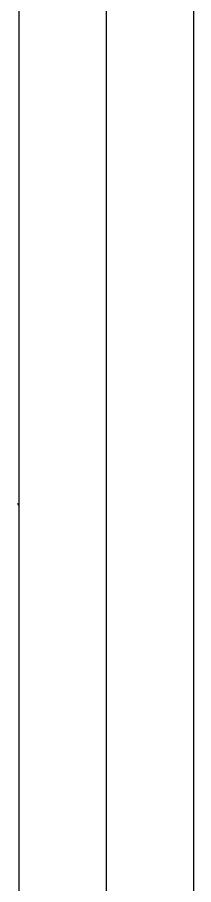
# Model space of a CAD drawing. Header units: millimetres. Extents: x 1417 to 35090, y -5751 to 14938.
# Drawn here: x 4646.7 to 4697.2, y -1305 to -1056.6 of the extents above; entities that cross this region are included whole.
import ezdxf

# ---------------------------------------------------------------- set-up
doc = ezdxf.new("R2010")
doc.units = ezdxf.units.MM
doc.layers.add('Outer', color=7, linetype='Continuous', true_color=0xab00ff)

msp = doc.modelspace()

# ---------------------------------------------------------------- linework, layer by layer
for p, q in [((4647.17, -625.36), (4647.17, -1725.36)), ((4672.17, -625.36), (4672.17, -1725.36)), ((4697.17, -625.36), (4697.17, -1725.36))]:
    msp.add_line(p, q)
at = {"layer": 'Outer', "lineweight": 0}
for points in [[(4647.17, -1145.55), (4647.19, -1145.55), (4647.21, -1145.56), (4647.22, -1145.56)], [(4646.73, -1195.81), (4646.88, -1195.99), (4647.03, -1196.18), (4647.17, -1196.36)], [(4647.22, -1273.47), (4647.21, -1273.46), (4647.19, -1273.46), (4647.17, -1273.45)]]:
    msp.add_open_spline(points, degree=3, dxfattribs=at)

doc.saveas('drawing.dxf')
